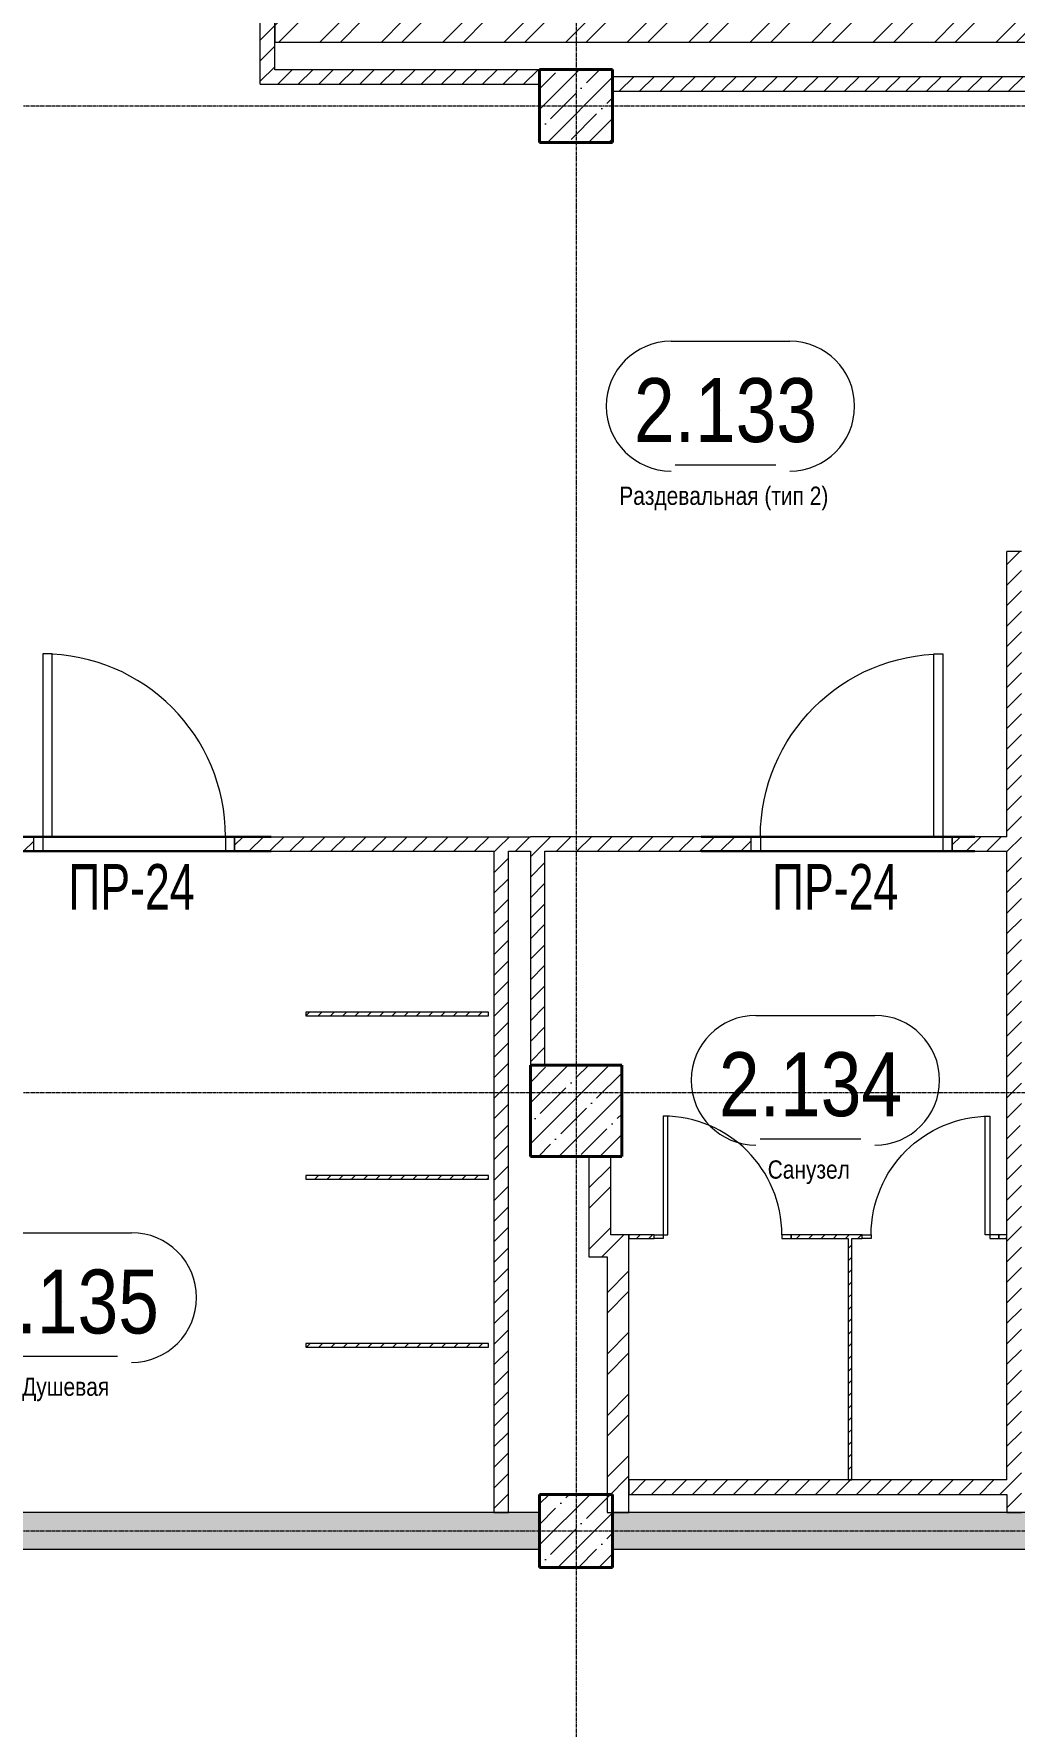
# Model space of a CAD drawing. Header units: millimetres. Extents: x -65509 to 912790, y 446 to 713294.
# Drawn here: x 215725 to 221095, y 214706 to 223970 of the extents above; entities that cross this region are included whole.
import ezdxf
from ezdxf.enums import TextEntityAlignment as Align

# ---------------------------------------------------------------- set-up
doc = ezdxf.new("R2010")
doc.units = ezdxf.units.MM
doc.linetypes.add('CENTER2', pattern=[28.575, 19.05, -3.175, 3.175, -3.175])
doc.linetypes.add('HIDDEN2', pattern=[4.7625, 3.175, -1.5875])
doc.layers.get('Defpoints').update_dxf_attribs({"color": 250})
for name, color, linetype, lineweight in [('АР_Area', 250, 'Continuous', 5), ('АР_Двери', 5, 'Continuous', 9), ('АР_Колонны', 250, 'Continuous', 30), ('АР_Стены ГКЛ', 250, 'Continuous', 15), ('АР_Стены ЖБ', 250, 'Continuous', 35), ('АР_Стены кирпич', 250, 'Continuous', 20), ('АР_Стены ПЕНОблок', 250, 'Continuous', 20), ('АР_Штриховка', 250, 'Continuous', 0), ('Двери кабины', 250, 'Continuous', 0), ('РД_Оси_100', 250, 'Continuous', 0)]:
    doc.layers.add(name, color=color, linetype=linetype, lineweight=lineweight)
doc.layers.add('РД_Перемычка инж проемов', color=250, linetype='Continuous')
doc.layers.add('РД_Проем', color=250, linetype='Continuous', lineweight=0, plot=False)
doc.layers.add('РД_проем_инж перемыч_подсчет', color=250, linetype='Continuous', lineweight=30, plot=False)
doc.styles.add('Arial0', font='arial.ttf')
doc.styles.add('style1', font='ARIALN.TTF')
doc.styles.add('ккк', font='isocpeur.ttf', dxfattribs={"width": 0.85, "oblique": 15})
pattern_1 = [(95, (142195.16, 127275.07), (140.09465, 117.55338), [19.05, -209.55]), (40, (142195.16, 127275.07), (-160.01845, 110.17673), [15.24, -167.64058]), (145.45144, (142206.83, 127284.87), (-19.9238, 227.7301), [16.19, -178.09024]), (91.1842, (142159.24, 127311), (221.41024, 161.9534), [28.575, -314.325]), (141.63556, (142177.7, 127324.5), (-7.0866, 342.82676), [24.285, -267.1356]), (36.18415, (142159.24, 127311), (-7.0866, 342.82676), [22.85997, -251.45973]), (66, (142186.18, 127319.97), (179.51998, 34.89515), [19.05, -209.55]), (11, (142186.18, 127319.97), (-86.53993, 173.9412), [15.24, -167.64]), (116.45145, (142201.14, 127322.88), (92.98005, 208.83634), [16.19, -178.08994]), (82.5, (142195.16, 127275.07), (-57.60547, 61.973414), [0, -165.608, 0, -170.18, 0, -168.275]), (52.5, (142195.16, 127275.07), (-23.58973, 118.087), [0, -97.028, 0, -161.798, 0, -64.135]), (12.5, (142155.105, 127235.02), (99.927863, 91.826196), [0, -63.5, 0, -198.12, 0, -262.89]), (2.5, (142137.14, 127217.06), (86.7639, 122.72239), [0, -82.55, 0, -131.572, 0, -186.69])]
pattern_2 = [(45, (142195.16, 127275.07), (-56.1266, 56.1266), [])]
pattern_3 = [(45, (142195.16, 127275.07), (-112.2532, 112.2532), []), (45, (142307.41, 127275.07), (-112.2532, 112.2532), [198.4375, -39.6875, 0, -39.6875])]
pattern_4 = [(45, (142195.16, 127275.07), (-168.3798, 168.3798), []), (45, (142307.4, 127275.07), (-168.3798, 168.3798), [])]
pattern_5 = [(45, (142195.157, 127275.073), (-33.67596, 33.67596), [])]

# ---------------------------------------------------------------- blocks, each defined once
blk = doc.blocks.new('СОШ_2200_АР_ОСИ_М100_28.05.24')
at = {"layer": 'РД_Оси_100', "linetype": 'CENTER2'}
for p, q in [((-5954.958, 96300), (119910, 96300)), ((-5954.958, 90900), (119910, 90900)), ((-5954.958, 88500), (119910, 88500))]:
    blk.add_line(p, q, dxfattribs=at)
blk.add_lwpolyline([(76500, 139938.679), (76500, -6155)], dxfattribs=at)
blk = doc.blocks.new('MOK-МаркаПом_овал_ареал')
for p, q in [((-2.986, 3.764), (3.522, 3.764)), ((-2.75, -3), (2.75, -3))]:
    blk.add_line(p, q)
for centre, radius, start, end in [((-2.986, 0.215), 3.55, 90, 270), ((3.522, 0.215), 3.55, 270, 90), ((-7.411, 0), 7.161, 0, 0.00095)]:
    blk.add_arc(centre, radius, start, end)
at = {"color": 0, "style": 'style1'}
blk.add_attdef('АР-ПОМЕЩЕНИЕ:НОМЕР', text='', height=3, dxfattribs=at).set_placement((0.261, 0), align=Align.MIDDLE)
blk = doc.blocks.new('MOK-МаркаПеремычки')
at = {"color": 0, "style": 'ккк', "oblique": 15, "width": 0.85}
blk.add_attdef('АР-ПРОЕМ:ПЕРЕМЫЧКА', text='', height=2.5, dxfattribs=at).set_placement((0, 0), align=Align.MIDDLE)

msp = doc.modelspace()

# ---------------------------------------------------------------- hatches: boundary and pattern name
at = {"layer": 'АР_Штриховка', "linetype": 'Continuous', "lineweight": 0, "ltscale": 0.5}
h = msp.add_hatch(dxfattribs=at)
h.set_pattern_fill('ANSI31', color=256, scale=25, angle=-360, style=0)
h.set_pattern_definition(pattern_2)
h.paths.add_polyline_path([(217045.157, 227675.073), (216965.157, 227675.073), (216965.157, 223924.652), (217045.157, 223924.652)], flags=0)
h.paths.add_polyline_path([(217045.157, 223924.652), (216965.157, 223924.652), (216965.157, 223693.562), (217045.157, 223773.56)], flags=0)
at = {"layer": 'АР_Штриховка', "linetype": 'Continuous', "lineweight": 0}
h = msp.add_hatch(dxfattribs=at)
h.set_pattern_fill('ANSI32', color=256, scale=25, style=0)
h.set_pattern_definition([(45, (142195.16, 127275.07), (-168.3798, 168.3798), []), (45, (142307.4, 127275.07), (-168.3798, 168.3798), [])])
h.paths.add_polyline_path([(219565.157, 223924.652), (219605.157, 224014.652), (219565.157, 224044.652), (217045.157, 224044.652), (217045.157, 223924.652)], flags=0)
h.paths.add_polyline_path([(221585.157, 224044.652), (221505.157, 224014.652), (221465.157, 223924.652), (223315.139, 223924.652), (223315.139, 224044.652)], flags=0)
h.paths.add_polyline_path([(223315.139, 224044.652), (223315.139, 223924.652), (223395.139, 223924.653), (223395.139, 223924.652), (225855.157, 223924.652), (225735.157, 224044.652)], flags=0)
h.paths.add_polyline_path([(219685.157, 224044.652), (219605.157, 224014.652), (219565.157, 223924.652), (221177.431, 223924.652), (221177.431, 224044.652)], flags=0)
h.paths.add_polyline_path([(221177.431, 224044.652), (221177.431, 223924.652), (221257.431, 223924.652), (221465.157, 223924.652), (221505.157, 224014.652), (221465.157, 224044.652)], flags=0)
at = {"layer": 'АР_Штриховка', "linetype": 'Continuous', "lineweight": 0, "ltscale": 0.5}
h = msp.add_hatch(dxfattribs=at)
h.set_pattern_fill('ANSI31', color=256, scale=25, angle=-360, style=0)
h.set_pattern_definition([(45, (142195.16, 127275.07), (-56.1266, 56.1266), [])])
h.paths.add_polyline_path([(217045.157, 223773.56), (216965.157, 223693.562), (218495.157, 223693.522), (218495.16, 223773.522)], flags=0)
at = {"layer": 'АР_Штриховка', "linetype": 'Continuous', "lineweight": 5}
h = msp.add_hatch(dxfattribs=at)
h.set_pattern_fill('ANSI35', color=256, scale=25, style=0)
h.set_pattern_definition(pattern_3)
h.paths.add_polyline_path([(218495.157, 223375.073), (218895.157, 223375.073), (218895.157, 223775.073), (218495.157, 223775.073)], flags=0)
at = {"layer": 'АР_Штриховка', "linetype": 'Continuous', "lineweight": 0, "ltscale": 0.5}
h = msp.add_hatch(dxfattribs=at)
h.set_pattern_fill('ANSI31', color=256, scale=25, angle=-360, style=0)
h.set_pattern_definition([(45, (142195.16, 127275.07), (-56.1266, 56.1266), [])])
h.paths.add_polyline_path([(221295.159, 223735.122), (221295.158, 223655.122), (221895.162, 223655.113), (221895.163, 223735.113)], flags=0)
h.paths.add_polyline_path([(221895.163, 223735.113), (221895.162, 223655.113), (223315.142, 223655.091), (223355.141, 223695.09), (223315.141, 223735.091)], flags=0)
h.paths.add_polyline_path([(223395.141, 223735.09), (223355.141, 223695.09), (223395.142, 223655.09), (223495.136, 223655.088), (223521.803, 223675.088), (223495.137, 223735.088)], flags=0)
h.paths.add_polyline_path([(223495.137, 223735.088), (223521.803, 223675.088), (223575.136, 223655.087), (224495.157, 223655.073), (224495.159, 223735.073)], flags=0)
h.paths.add_polyline_path([(218895.15, 223735.159), (218895.149, 223655.159), (221177.431, 223655.124), (221204.098, 223715.124), (221177.431, 223735.124)], flags=0)
h.paths.add_polyline_path([(221257.431, 223735.123), (221204.098, 223715.124), (221177.431, 223655.124), (221295.158, 223655.122), (221295.159, 223735.122)], flags=0)
h = msp.add_hatch(dxfattribs=at)
h.set_pattern_fill('ANSI31', color=256, scale=25, angle=-360, style=0)
h.set_pattern_definition([(45, (142195.16, 127275.07), (-56.1266, 56.1266), [])])
h.paths.add_polyline_path([(221135.158, 219575.073), (221075.158, 219548.406), (221055.158, 219495.073), (221055.158, 219495.072), (221135.158, 219495.073)], flags=0)
h.paths.add_polyline_path([(221135.158, 221135.294), (221055.158, 221135.294), (221055.158, 221135.143), (221115.158, 221108.476), (221135.158, 221135.143)], flags=0)
h.paths.add_polyline_path([(221135.158, 221055.143), (221115.158, 221108.476), (221055.158, 221135.143), (221055.158, 219575.073), (221075.158, 219548.406), (221135.158, 219575.073)], flags=0)
h = msp.add_hatch(dxfattribs=at)
h.set_pattern_fill('ANSI31', color=256, scale=25, angle=-360, style=0)
h.set_pattern_definition([(45, (142195.16, 127275.07), (-56.1266, 56.1266), [])])
h.paths.add_polyline_path([(218445.157, 219495.073), (218471.824, 219515.073), (218445.157, 219575.073), (218245.157, 219575.073), (218271.824, 219515.073), (218325.157, 219495.073)], flags=0)
h.paths.add_polyline_path([(218245.157, 219495.073), (218271.824, 219515.073), (218245.157, 219575.073), (216825.157, 219575.073), (216825.157, 219495.073)], flags=0)
h.paths.add_polyline_path([(215725.157, 219495.073), (215725.157, 219575.073), (215425.157, 219575.073), (215405.157, 219548.406), (215425.157, 219495.073)], flags=0)
h = msp.add_hatch(dxfattribs=at)
h.set_pattern_fill('ANSI31', color=256, scale=25, angle=-360, style=0)
h.set_pattern_definition(pattern_2)
h.paths.add_polyline_path([(221055.158, 219495.073), (221075.158, 219548.406), (221055.158, 219575.073), (220755.158, 219575.073), (220755.158, 219495.073)], flags=0)
h.paths.add_polyline_path([(219655.157, 219495.073), (219655.157, 219575.073), (218445.157, 219575.073), (218471.824, 219515.073), (218525.157, 219495.073)], flags=0)
h = msp.add_hatch(dxfattribs=at)
h.set_pattern_fill('ANSI31', color=256, scale=25, angle=-360, style=0)
h.set_pattern_definition([(45, (142195.16, 127275.07), (-56.1266, 56.1266), [])])
h.paths.add_polyline_path([(218325.157, 219495.073), (218271.824, 219515.073), (218245.157, 219495.073), (218245.157, 215875.073), (218325.157, 215875.073)], flags=0)
h = msp.add_hatch(dxfattribs=at)
h.set_pattern_fill('ANSI31', color=256, scale=25, angle=-360, style=0)
h.set_pattern_definition([(45, (142195.16, 127275.07), (-56.1266, 56.1266), [])])
h.paths.add_polyline_path([(218525.157, 219495.073), (218471.824, 219515.073), (218445.157, 219495.073), (218445.157, 218325.073), (218525.157, 218325.073)], flags=0)
h = msp.add_hatch(dxfattribs=at)
h.set_pattern_fill('ANSI31', color=256, scale=25, angle=-360, style=0)
h.set_pattern_definition([(45, (142195.16, 127275.07), (-56.1266, 56.1266), [])])
h.paths.add_polyline_path([(221135.158, 219495.073), (221055.158, 219495.073), (221055.158, 218055.073), (221115.158, 218028.406), (221135.158, 218055.073)], flags=0)
h.paths.add_polyline_path([(221135.158, 217975.073), (221115.158, 218028.406), (221055.158, 218055.073), (221055.157, 216055.073), (221075.157, 216028.406), (221135.157, 216055.073)], flags=0)
h.paths.add_polyline_path([(221135.157, 216055.073), (221075.157, 216028.406), (221055.157, 215975.073), (221055.157, 215875.073), (221135.157, 215875.073)], flags=0)
at = {"layer": 'АР_Штриховка', "linetype": 'Continuous', "lineweight": 0}
h = msp.add_hatch(dxfattribs=at)
h.set_pattern_fill('ANSI31', color=256, scale=15, angle=-360, style=0)
h.set_pattern_definition(pattern_5)
h.paths.add_polyline_path([(217215.157, 218615.073), (217215.157, 218595.073), (218215.157, 218595.073), (218215.157, 218615.073)], flags=0)
at = {"layer": 'АР_Штриховка', "linetype": 'Continuous', "lineweight": 5}
h = msp.add_hatch(dxfattribs=at)
h.set_pattern_fill('ANSI35', color=256, scale=25, style=0)
h.set_pattern_definition(pattern_3)
h.paths.add_polyline_path([(218445.157, 217825.073), (218945.157, 217825.073), (218945.157, 218325.073), (218445.157, 218325.073)], flags=0)
at = {"layer": 'АР_Штриховка', "linetype": 'Continuous', "lineweight": 0}
h = msp.add_hatch(dxfattribs=at)
h.set_pattern_fill('ANSI32', color=256, scale=25, angle=-360, style=0)
h.set_pattern_definition(pattern_4)
h.paths.add_polyline_path([(218885.157, 217825.073), (218765.157, 217825.073), (218765.157, 217275.26), (218885.157, 217395.26)], flags=0)
h = msp.add_hatch(dxfattribs=at)
h.set_pattern_fill('ANSI31', color=256, scale=15, angle=-360, style=0)
h.set_pattern_definition([(45, (142195.157, 127275.073), (-33.67596, 33.67596), [])])
h.paths.add_polyline_path([(218215.157, 217700.073), (218215.157, 217720.073), (217215.157, 217720.073), (217215.157, 217700.073)], flags=0)
h = msp.add_hatch(dxfattribs=at)
h.set_pattern_fill('ANSI32', color=256, scale=25, angle=-360, style=0)
h.set_pattern_definition([(45, (142195.16, 127275.07), (-168.3798, 168.3798), []), (45, (142307.4, 127275.07), (-168.3798, 168.3798), [])])
h.paths.add_polyline_path([(218865.157, 217275.26), (218985.157, 217395.26), (218885.157, 217395.26), (218765.157, 217275.26)], flags=0)
h = msp.add_hatch(dxfattribs=at)
h.set_pattern_fill('ANSI32', color=256, scale=25, angle=-360, style=0)
h.set_pattern_definition(pattern_4)
h.paths.add_polyline_path([(218985.157, 217395.26), (218865.157, 217275.26), (218865.157, 215875.073), (218985.157, 215875.073)], flags=0)
h = msp.add_hatch(dxfattribs=at)
h.set_pattern_fill('ANSI31', color=256, scale=15, angle=-360, style=0)
h.set_pattern_definition([(45, (142195.157, 127275.073), (-33.67596, 33.67596), [])])
h.paths.add_polyline_path([(218985.157, 217395.26), (218985.157, 217375.26), (219122.895, 217375.26), (219122.895, 217395.26)], flags=0)
h.paths.add_polyline_path([(219872.895, 217395.26), (219872.895, 217375.26), (220185.104, 217375.26), (220198.438, 217380.26), (220205.104, 217395.26)], flags=0)
h.paths.add_polyline_path([(220205.104, 217395.26), (220198.438, 217380.26), (220205.104, 217375.26), (220261.637, 217375.26), (220261.637, 217395.26)], flags=0)
h.paths.add_polyline_path([(221011.637, 217395.26), (221011.637, 217375.26), (221055.158, 217375.26), (221055.158, 217395.26)], flags=0)
h = msp.add_hatch(dxfattribs=at)
h.set_pattern_fill('ANSI31', color=256, scale=15, style=0)
h.set_pattern_definition([(45, (142195.157, 127275.073), (-33.67596, 33.67596), [])])
h.paths.add_polyline_path([(220185.227, 216055.071), (220205.227, 216055.073), (220205.104, 217375.26), (220198.438, 217380.26), (220185.104, 217375.26)], flags=0)
h = msp.add_hatch(dxfattribs=at)
h.set_pattern_fill('ANSI31', color=256, scale=15, angle=-360, style=0)
h.set_pattern_definition(pattern_5)
h.paths.add_polyline_path([(217215.157, 216800.073), (217215.157, 216780.073), (218215.157, 216780.073), (218215.157, 216800.073)], flags=0)
at = {"layer": 'АР_Штриховка', "linetype": 'Continuous', "lineweight": 0, "ltscale": 0.5}
h = msp.add_hatch(dxfattribs=at)
h.set_pattern_fill('ANSI31', color=256, scale=25, style=0)
h.set_pattern_definition([(45, (142195.16, 127275.07), (-56.1266, 56.1266), [])])
h.paths.add_polyline_path([(221055.157, 215975.073), (221075.157, 216028.406), (221055.157, 216055.073), (218985.157, 216055.073), (218985.157, 215975.073)], flags=0)
at = {"layer": 'АР_Штриховка', "linetype": 'Continuous', "lineweight": 5}
h = msp.add_hatch(dxfattribs=at)
h.set_pattern_fill('ANSI35', color=256, scale=25, style=0)
h.set_pattern_definition(pattern_3)
h.paths.add_polyline_path([(218495.157, 215575.073), (218895.157, 215575.073), (218895.157, 215975.073), (218495.157, 215975.073)], flags=0)
at = {"layer": 'АР_Штриховка', "linetype": 'Continuous', "lineweight": 0}
h = msp.add_hatch(dxfattribs=at)
h.set_pattern_fill('AR-CONC', color=256, angle=45, style=0)
h.set_pattern_definition(pattern_1)
h.paths.add_polyline_path([(213195.157, 215875.073), (213195.157, 215675.073), (218495.157, 215675.073), (218495.157, 215875.073)], flags=0)
h = msp.add_hatch(dxfattribs=at)
h.set_pattern_fill('AR-CONC', color=256, angle=45, style=0)
h.set_pattern_definition(pattern_1)
h.paths.add_polyline_path([(218895.157, 215875.073), (218895.157, 215675.073), (224495.157, 215675.073), (224495.157, 215875.073)], flags=0)

# ---------------------------------------------------------------- linework, layer by layer
at = {"layer": 'АР_Двери', "linetype": 'Continuous', "lineweight": 9}
for points in [[(215775.157, 219575.073), (215825.157, 219575.073), (215825.157, 220575.073), (215775.157, 220575.073)], [(220705.158, 219575.073), (220655.158, 219575.073), (220655.158, 220575.073), (220705.158, 220575.073)], [(215775.157, 219495.073), (215725.157, 219495.073), (215725.157, 219575.073), (215775.157, 219575.073)], [(216775.157, 219495.073), (216825.157, 219495.073), (216825.157, 219575.073), (216775.157, 219575.073)], [(219705.158, 219495.073), (219655.158, 219495.073), (219655.158, 219575.073), (219705.158, 219575.073)], [(220705.158, 219495.073), (220755.158, 219495.073), (220755.158, 219575.073), (220705.158, 219575.073)]]:
    msp.add_lwpolyline(points, close=True, dxfattribs=at)
msp.add_arc((215775.157, 219575.073), 1000, 0, 90, dxfattribs=at)
at = {"layer": 'АР_Двери', "linetype": 'Continuous', "lineweight": 9, "extrusion": (0, 0, -1)}
msp.add_arc((-220705.158, 219575.073), 1000, 0, 90, dxfattribs=at)
at = {"layer": 'АР_Колонны', "linetype": 'HIDDEN2', "lineweight": 25}
for p, q in [((218495.157, 223775.073), (218895.157, 223775.073)), ((218495.157, 223375.073), (218495.157, 223775.073)), ((218895.157, 223775.073), (218895.157, 223375.073)), ((218895.157, 223375.073), (218495.157, 223375.073)), ((218445.157, 218325.073), (218945.157, 218325.073)), ((218445.157, 217825.073), (218445.157, 218325.073)), ((218945.157, 218325.073), (218945.157, 217825.073)), ((218945.157, 217825.073), (218445.157, 217825.073)), ((218495.157, 215975.073), (218895.157, 215975.073)), ((218495.157, 215575.073), (218495.157, 215975.073)), ((218895.157, 215975.073), (218895.157, 215575.073)), ((218895.157, 215575.073), (218495.157, 215575.073))]:
    msp.add_line(p, q, dxfattribs=at)
at = {"layer": 'АР_Колонны', "linetype": 'Continuous', "lineweight": 35}
for p, q in [((218495.157, 223775.073), (218895.157, 223775.073)), ((218495.157, 223375.073), (218495.157, 223775.073)), ((218895.157, 223375.073), (218895.157, 223775.073)), ((218495.157, 223375.073), (218895.157, 223375.073)), ((218445.157, 218325.073), (218945.157, 218325.073)), ((218445.157, 217825.073), (218445.157, 218325.073)), ((218945.157, 217825.073), (218945.157, 218325.073)), ((218445.157, 217825.073), (218945.157, 217825.073)), ((218445.157, 217825.073), (218945.157, 217825.073)), ((218495.157, 215975.073), (218895.157, 215975.073)), ((218495.157, 215575.073), (218495.157, 215975.073)), ((218895.157, 215575.073), (218895.157, 215975.073)), ((218495.157, 215575.073), (218895.157, 215575.073))]:
    msp.add_line(p, q, dxfattribs=at)
at = {"layer": 'АР_Стены ГКЛ', "linetype": 'Continuous', "lineweight": 15}
for p, q in [((217215.157, 218615.073), (217215.157, 218595.073)), ((218215.157, 218615.073), (217215.157, 218615.073)), ((217215.157, 218595.073), (218215.157, 218595.073)), ((218215.157, 218595.073), (218215.157, 218615.073)), ((218215.157, 217720.073), (217215.157, 217720.073)), ((217215.157, 217720.073), (217215.157, 217700.073)), ((217215.157, 217700.073), (218215.157, 217700.073)), ((218215.157, 217700.073), (218215.157, 217720.073)), ((218985.157, 217395.26), (218985.157, 217375.26)), ((219122.895, 217395.26), (218985.157, 217395.26)), ((218985.157, 217375.26), (219122.895, 217375.26)), ((219122.895, 217375.26), (219122.895, 217395.26)), ((219872.895, 217395.26), (219872.895, 217375.26)), ((220205.104, 217395.26), (219872.895, 217395.26)), ((219872.895, 217375.26), (220185.104, 217375.26)), ((220185.104, 217375.26), (220185.227, 216055.071)), ((220261.637, 217395.26), (220205.104, 217395.26)), ((220205.104, 217375.26), (220261.637, 217375.26)), ((220205.227, 216055.073), (220205.104, 217375.26)), ((220261.637, 217375.26), (220261.637, 217395.26)), ((221011.637, 217395.26), (221011.637, 217375.26)), ((221055.158, 217395.26), (221011.637, 217395.26)), ((221011.637, 217375.26), (221055.158, 217375.26)), ((221055.158, 217375.26), (221055.158, 217395.26)), ((217215.157, 216800.073), (217215.157, 216780.073)), ((218215.157, 216800.073), (217215.157, 216800.073)), ((217215.157, 216780.073), (218215.157, 216780.073)), ((218215.157, 216780.073), (218215.157, 216800.073)), ((220185.227, 216055.071), (220205.227, 216055.073))]:
    msp.add_line(p, q, dxfattribs=at)
at = {"layer": 'АР_Стены ЖБ', "linetype": 'Continuous', "lineweight": 40}
for p, q in [((218895.157, 223775.073), (218495.157, 223775.073)), ((218495.157, 223775.073), (218495.157, 223375.073)), ((218895.157, 223375.073), (218895.157, 223775.073)), ((218495.157, 223375.073), (218895.157, 223375.073)), ((218945.157, 218325.073), (218445.157, 218325.073)), ((218445.157, 218325.073), (218445.157, 217825.073)), ((218945.157, 217825.073), (218945.157, 218325.073)), ((218445.157, 217825.073), (218945.157, 217825.073)), ((218895.157, 215975.073), (218495.157, 215975.073)), ((218495.157, 215975.073), (218495.157, 215575.073)), ((218895.157, 215575.073), (218895.157, 215975.073)), ((218495.157, 215575.073), (218895.157, 215575.073))]:
    msp.add_line(p, q, dxfattribs=at)
at = {"layer": 'АР_Стены кирпич', "linetype": 'Continuous', "lineweight": 20}
for p, q in [((217045.157, 224044.652), (217045.157, 223924.652)), ((217045.157, 223924.652), (221177.431, 223924.652)), ((218885.157, 217825.073), (218765.157, 217825.073)), ((218765.157, 217825.073), (218765.157, 217275.26)), ((218885.157, 217395.26), (218885.157, 217825.073)), ((218985.157, 217395.26), (218885.157, 217395.26)), ((218985.157, 215875.073), (218985.157, 217395.26)), ((218765.157, 217275.26), (218865.157, 217275.26)), ((218865.157, 217275.26), (218865.157, 215875.073)), ((218865.157, 215875.073), (218985.157, 215875.073))]:
    msp.add_line(p, q, dxfattribs=at)
at = {"layer": 'АР_Стены ПЕНОблок', "linetype": 'Continuous', "lineweight": 20}
for p, q in [((216965.157, 223693.562), (216965.157, 227675.073)), ((217045.157, 223773.56), (217045.157, 227675.073)), ((218495.16, 223773.522), (217045.157, 223773.56)), ((218495.157, 223693.522), (218495.16, 223773.522)), ((218895.15, 223735.159), (218895.149, 223655.159)), ((221177.431, 223735.124), (218895.15, 223735.159)), ((216965.157, 223693.562), (218495.157, 223693.522)), ((218895.149, 223655.159), (223315.142, 223655.091)), ((221055.158, 219575.073), (221055.158, 221135.294)), ((221135.158, 221135.294), (221055.158, 221135.294)), ((216825.157, 219575.073), (218445.157, 219575.073)), ((216825.157, 219575.073), (216825.157, 219495.073)), ((219655.157, 219575.073), (218445.157, 219575.073)), ((219655.157, 219495.073), (219655.157, 219575.073)), ((221055.158, 219575.073), (220755.158, 219575.073)), ((220755.158, 219575.073), (220755.158, 219495.073)), ((216825.157, 219495.073), (218245.157, 219495.073)), ((218245.157, 219495.073), (218245.157, 215875.073)), ((218325.157, 219495.073), (218445.157, 219495.073)), ((218325.157, 215875.073), (218325.157, 219495.073)), ((218445.157, 219495.073), (218445.157, 218325.073)), ((218525.157, 219495.073), (219655.157, 219495.073)), ((218525.157, 218325.073), (218525.157, 219495.073)), ((220755.158, 219495.073), (221055.158, 219495.073)), ((221055.157, 216055.073), (221055.158, 219495.073)), ((218445.157, 218325.073), (218525.157, 218325.073)), ((221055.157, 216055.073), (218985.157, 216055.073)), ((218985.157, 216055.073), (218985.157, 215975.073)), ((218985.157, 215975.073), (221055.157, 215975.073)), ((221055.157, 215975.073), (221055.157, 215875.073)), ((218495.157, 215875.073), (213195.157, 215875.073)), ((218245.157, 215875.073), (218325.157, 215875.073)), ((218495.157, 215675.073), (218495.157, 215875.073)), ((218895.157, 215875.073), (218895.157, 215675.073)), ((224495.157, 215875.073), (218895.157, 215875.073)), ((221055.157, 215875.073), (221135.157, 215875.073)), ((213195.157, 215675.073), (218495.157, 215675.073)), ((218895.157, 215675.073), (224495.157, 215675.073))]:
    msp.add_line(p, q, dxfattribs=at)
at = {"layer": 'Двери кабины', "linetype": 'Continuous', "lineweight": 0}
for points in [[(219172.895, 217395.26), (219197.895, 217395.26), (219197.895, 218045.26), (219172.895, 218045.26)], [(220961.637, 217395.26), (220936.637, 217395.26), (220936.637, 218045.26), (220961.637, 218045.26)], [(219172.895, 217375.26), (219122.895, 217375.26), (219122.895, 217395.26), (219172.895, 217395.26)], [(219822.895, 217375.26), (219872.895, 217375.26), (219872.895, 217395.26), (219822.895, 217395.26)], [(220311.637, 217375.26), (220261.637, 217375.26), (220261.637, 217395.26), (220311.637, 217395.26)], [(220961.637, 217375.26), (221011.637, 217375.26), (221011.637, 217395.26), (220961.637, 217395.26)]]:
    msp.add_lwpolyline(points, close=True, dxfattribs=at)
msp.add_arc((219172.895, 217395.26), 650, 359.999996, 89.999996, dxfattribs=at)
at = {"layer": 'Двери кабины', "linetype": 'Continuous', "lineweight": 0, "extrusion": (0, 0, -1)}
msp.add_arc((-220961.637, 217395.26), 650, 0.000004, 90.000004, dxfattribs=at)
at = {"layer": 'РД_Проем', "linetype": 'Continuous', "lineweight": 0}
for p, q in [((215725.157, 219575.073), (216825.157, 219575.073)), ((219655.157, 219575.073), (220755.157, 219575.073)), ((215725.157, 219495.073), (216825.157, 219495.073)), ((219655.157, 219495.073), (220755.157, 219495.073))]:
    msp.add_line(p, q, dxfattribs=at)
at = {"layer": 'РД_проем_инж перемыч_подсчет', "linetype": 'Continuous', "lineweight": 30}
for p, q in [((217025.157, 219575.073), (215525.157, 219575.073)), ((220879.776, 219575.073), (219379.776, 219575.073)), ((217025.157, 219495.073), (215525.157, 219495.073)), ((220879.776, 219495.073), (219379.776, 219495.073))]:
    msp.add_line(p, q, dxfattribs=at)

# ---------------------------------------------------------------- block references
at = {"layer": 'АР_Area', "linetype": 'Continuous', "lineweight": 5}
ref = msp.add_blockref('MOK-МаркаПом_овал_ареал', (219514.057, 221910.176), dxfattribs=dict(at, xscale=100, yscale=100, zscale=100))
ref.add_attrib('АР-ПОМЕЩЕНИЕ:НОМЕР', '2.133', dxfattribs={"layer": '0', "color": 0, "height": 350, "style": 'style1'}).set_placement((219514.057, 221910.176), align=Align.MIDDLE)
ref.add_attrib('АР-ПОМЕЩЕНИЕ:НАИМЕНОВАНИЕ', 'Раздевальная (тип 2)', dxfattribs={"layer": 'Defpoints', "color": 2, "height": 100, "style": 'style1'}).set_placement((219504.642, 221428.783), align=Align.MIDDLE)
ref = msp.add_blockref('MOK-МаркаПом_овал_ареал', (219979.476, 218220.164), dxfattribs=dict(at, xscale=100, yscale=100, zscale=100))
ref.add_attrib('АР-ПОМЕЩЕНИЕ:НОМЕР', '2.134', dxfattribs={"layer": '0', "color": 0, "height": 350, "style": 'style1'}).set_placement((219979.476, 218220.164), align=Align.MIDDLE)
ref.add_attrib('АР-ПОМЕЩЕНИЕ:НАИМЕНОВАНИЕ', 'Санузел', dxfattribs={"layer": 'Defpoints', "color": 2, "height": 100, "style": 'style1'}).set_placement((219970.06, 217738.771), align=Align.MIDDLE)
ref = msp.add_blockref('MOK-МаркаПом_овал_ареал', (215908.901, 217030.701), dxfattribs=dict(at, xscale=100, yscale=100, zscale=100))
ref.add_attrib('АР-ПОМЕЩЕНИЕ:НОМЕР', '2.135', dxfattribs={"layer": '0', "color": 0, "height": 350, "style": 'style1'}).set_placement((215908.901, 217030.701), align=Align.MIDDLE)
ref.add_attrib('АР-ПОМЕЩЕНИЕ:НАИМЕНОВАНИЕ', 'Душевая', dxfattribs={"layer": 'Defpoints', "color": 2, "height": 100, "style": 'style1'}).set_placement((215899.486, 216549.308), align=Align.MIDDLE)
at = {"layer": 'РД_Оси_100'}
msp.add_blockref('СОШ_2200_АР_ОСИ_М100_28.05.24', (142195.157, 127275.073), dxfattribs=at)
at = {"layer": 'РД_Перемычка инж проемов', "linetype": 'Continuous', "lineweight": -3}
ref = msp.add_blockref('MOK-МаркаПеремычки', (216259.757, 219301.967, 200), dxfattribs=dict(at, xscale=100, yscale=100, zscale=100))
ref.add_attrib('АР-ПРОЕМ:ПЕРЕМЫЧКА', 'ПР-24', dxfattribs={"layer": '0', "color": 0, "height": 250, "style": 'Arial0', "width": 0.7}).set_placement((216259.757, 219301.967, 200), align=Align.MIDDLE)
ref = msp.add_blockref('MOK-МаркаПеремычки', (220114.375, 219301.967, 200), dxfattribs=dict(at, xscale=100, yscale=100, zscale=100))
ref.add_attrib('АР-ПРОЕМ:ПЕРЕМЫЧКА', 'ПР-24', dxfattribs={"layer": '0', "color": 0, "height": 250, "style": 'Arial0', "width": 0.7}).set_placement((220114.375, 219301.967, 200), align=Align.MIDDLE)

doc.saveas('drawing.dxf')
